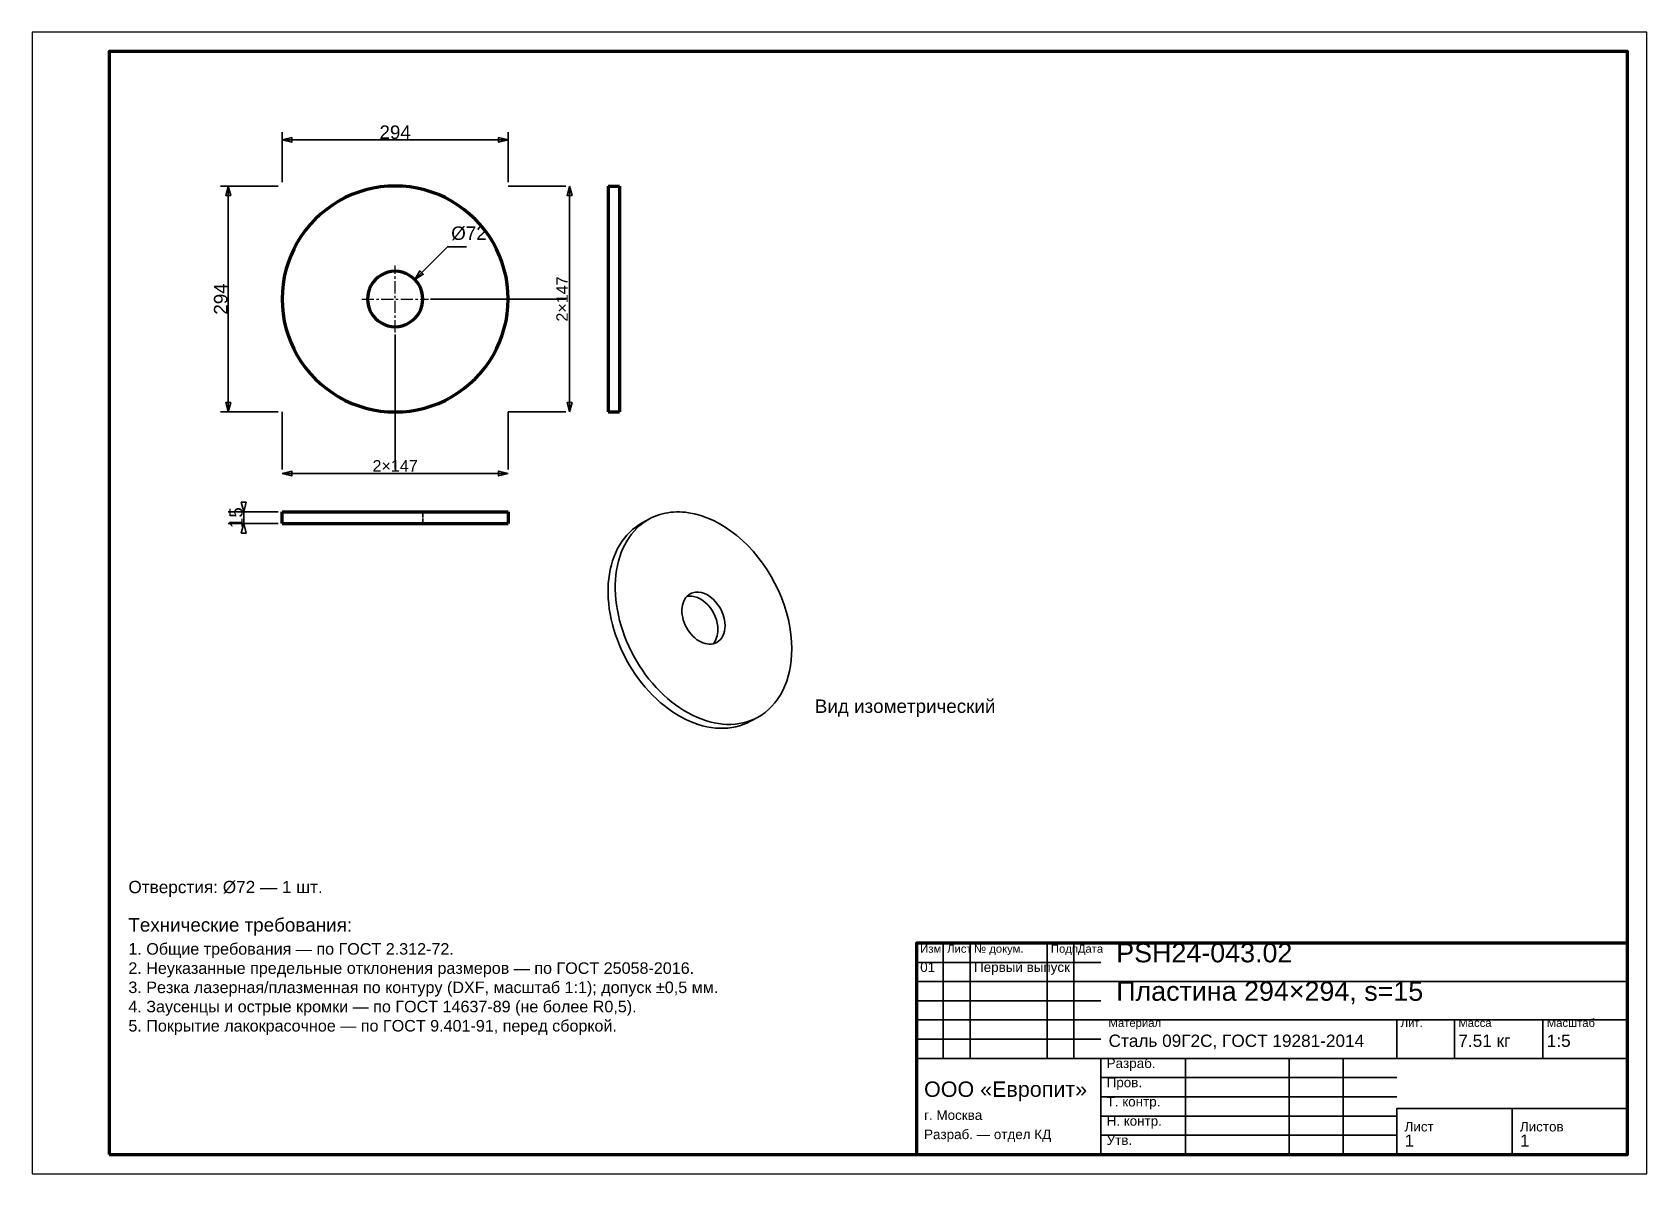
# Model space of a CAD drawing. Header units: millimetres. Extents: x 0 to 420, y 0 to 297.
import ezdxf
from ezdxf.enums import TextEntityAlignment as Align

# ---------------------------------------------------------------- set-up
doc = ezdxf.new("R2010")
doc.units = ezdxf.units.MM
doc.linetypes.add('CENTER', pattern=[5.08, 3.175, -0.635, 0.635, -0.635])
doc.linetypes.add('DASHED', pattern=[1.524, 1.27, -0.254])
doc.styles.add('GOST', font='Arial')

msp = doc.modelspace()

# ---------------------------------------------------------------- linework, layer by layer
at = {"color": 7, "lineweight": 35}
for p, q in [((65, 258), (65, 271)), ((65, 269), (123.8, 269)), ((123.8, 258), (123.8, 271)), ((64, 257), (49, 257)), ((51, 198.2), (51, 257)), ((123.8, 257), (138.8, 257)), ((138.8, 257), (137.8, 257)), ((139.8, 198.2), (139.8, 257)), ((99.49, 232.69), (107.98, 241.18)), ((107.98, 241.18), (112.98, 241.18)), ((103.6, 227.6), (138.8, 227.6)), ((94.4, 218.4), (94.4, 183.2)), ((64, 198.2), (49, 198.2)), ((65, 198.2), (65, 183.2)), ((123.8, 198.2), (123.8, 183.2)), ((123.8, 198.2), (138.8, 198.2)), ((138.8, 198.2), (137.8, 198.2)), ((65, 183.2), (65, 184.2)), ((65, 182.2), (123.8, 182.2)), ((123.8, 183.2), (123.8, 184.2)), ((64, 172.2), (51, 172.2)), ((64, 169.2), (51, 169.2)), ((55, 169.2), (55, 172.2)), ((237, 30), (237, 60)), ((244, 30), (244, 60)), ((264, 30), (264, 60)), ((271, 30), (271, 60)), ((230, 55), (278, 55)), ((230, 50), (278, 50)), ((278, 50), (415, 50)), ((230, 45), (278, 45)), ((230, 40), (278, 40)), ((278, 40), (415, 40)), ((355, 30), (355, 40)), ((370, 30), (370, 40)), ((393, 30), (393, 40)), ((230, 35), (278, 35)), ((230, 30), (278, 30)), ((278, 30), (415, 30)), ((300, 5), (300, 30)), ((327, 5), (327, 30)), ((341, 5), (341, 30)), ((278, 25), (355, 25)), ((278, 20), (355, 20)), ((355, 17), (415, 17)), ((278, 15), (355, 15)), ((278, 10), (355, 10))]:
    msp.add_line(p, q, dxfattribs=at)
at = {"color": 1, "lineweight": 70}
for p, q in [((88.66, 256.44), (86.79, 256)), ((90.56, 256.75), (88.66, 256.44)), ((92.48, 256.94), (90.56, 256.75)), ((94.4, 257), (92.48, 256.94)), ((96.32, 256.94), (94.4, 257)), ((98.24, 256.75), (96.32, 256.94)), ((100.14, 256.44), (98.24, 256.75)), ((102.01, 256), (100.14, 256.44)), ((149.8, 257), (149.8, 256.82)), ((149.8, 257), (152.8, 257)), ((149.8, 256.82), (149.8, 256.26)), ((149.8, 256.26), (149.8, 255.35)), ((152.8, 257), (152.8, 256.82)), ((152.8, 256.82), (152.8, 256.26)), ((152.8, 256.26), (152.8, 255.35)), ((78.07, 252.05), (76.5, 250.92)), ((79.7, 253.06), (78.07, 252.05)), ((81.4, 253.97), (79.7, 253.06)), ((83.15, 254.76), (81.4, 253.97)), ((84.95, 255.44), (83.15, 254.76)), ((86.79, 256), (84.95, 255.44)), ((103.85, 255.44), (102.01, 256)), ((105.65, 254.76), (103.85, 255.44)), ((107.4, 253.97), (105.65, 254.76)), ((109.1, 253.06), (107.4, 253.97)), ((110.73, 252.05), (109.1, 253.06)), ((112.3, 250.92), (110.73, 252.05)), ((149.8, 255.35), (149.8, 254.09)), ((149.8, 254.09), (149.8, 252.49)), ((149.8, 252.49), (149.8, 250.59)), ((152.8, 255.35), (152.8, 254.09)), ((152.8, 254.09), (152.8, 252.49)), ((152.8, 252.49), (152.8, 250.59)), ((73.61, 248.39), (72.3, 246.98)), ((75.02, 249.7), (73.61, 248.39)), ((76.5, 250.92), (75.02, 249.7)), ((113.78, 249.7), (112.3, 250.92)), ((115.19, 248.39), (113.78, 249.7)), ((116.5, 246.98), (115.19, 248.39)), ((149.8, 250.59), (149.8, 248.39)), ((149.8, 248.39), (149.8, 245.93)), ((152.8, 250.59), (152.8, 248.39)), ((152.8, 248.39), (152.8, 245.93)), ((69.95, 243.93), (68.94, 242.3)), ((71.08, 245.5), (69.95, 243.93)), ((72.3, 246.98), (71.08, 245.5)), ((117.72, 245.5), (116.5, 246.98)), ((118.85, 243.93), (117.72, 245.5)), ((119.86, 242.3), (118.85, 243.93)), ((149.8, 245.93), (149.8, 243.24)), ((152.8, 245.93), (152.8, 243.24)), ((68.03, 240.6), (67.24, 238.85)), ((68.94, 242.3), (68.03, 240.6)), ((120.77, 240.6), (119.86, 242.3)), ((121.56, 238.85), (120.77, 240.6)), ((149.8, 243.24), (149.8, 240.36)), ((149.8, 240.36), (149.8, 237.31)), ((152.8, 243.24), (152.8, 240.36)), ((152.8, 240.36), (152.8, 237.31)), ((66, 235.21), (65.56, 233.34)), ((66.56, 237.05), (66, 235.21)), ((67.24, 238.85), (66.56, 237.05)), ((122.24, 237.05), (121.56, 238.85)), ((122.8, 235.21), (122.24, 237.05)), ((123.24, 233.34), (122.8, 235.21)), ((149.8, 237.31), (149.8, 234.14)), ((152.8, 237.31), (152.8, 234.14)), ((65.25, 231.44), (65.06, 229.52)), ((65.56, 233.34), (65.25, 231.44)), ((88.16, 231.2), (87.75, 230.36)), ((88.69, 231.98), (88.16, 231.2)), ((89.31, 232.69), (88.69, 231.98)), ((90.02, 233.31), (89.31, 232.69)), ((90.8, 233.84), (90.02, 233.31)), ((91.64, 234.25), (90.8, 233.84)), ((92.54, 234.55), (91.64, 234.25)), ((93.46, 234.74), (92.54, 234.55)), ((94.4, 234.8), (93.46, 234.74)), ((95.34, 234.74), (94.4, 234.8)), ((96.26, 234.55), (95.34, 234.74)), ((97.16, 234.25), (96.26, 234.55)), ((98, 233.84), (97.16, 234.25)), ((98.78, 233.31), (98, 233.84)), ((99.49, 232.69), (98.78, 233.31)), ((100.11, 231.98), (99.49, 232.69)), ((100.64, 231.2), (100.11, 231.98)), ((101.05, 230.36), (100.64, 231.2)), ((123.55, 231.44), (123.24, 233.34)), ((123.74, 229.52), (123.55, 231.44)), ((149.8, 234.14), (149.8, 230.89)), ((152.8, 234.14), (152.8, 230.89)), ((65.06, 229.52), (65, 227.6)), ((65, 227.6), (65.06, 225.68)), ((87.26, 228.54), (87.2, 227.6)), ((87.2, 227.6), (87.26, 226.66)), ((87.45, 229.46), (87.26, 228.54)), ((87.75, 230.36), (87.45, 229.46)), ((101.35, 229.46), (101.05, 230.36)), ((101.54, 228.54), (101.35, 229.46)), ((101.6, 227.6), (101.54, 228.54)), ((101.54, 226.66), (101.6, 227.6)), ((123.8, 227.6), (123.74, 229.52)), ((123.74, 225.68), (123.8, 227.6)), ((149.8, 230.89), (149.8, 227.6)), ((149.8, 227.6), (149.8, 224.31)), ((152.8, 230.89), (152.8, 227.6)), ((152.8, 227.6), (152.8, 224.31)), ((65.06, 225.68), (65.25, 223.76)), ((65.25, 223.76), (65.56, 221.86)), ((87.26, 226.66), (87.45, 225.74)), ((87.45, 225.74), (87.75, 224.84)), ((87.75, 224.84), (88.16, 224)), ((88.16, 224), (88.69, 223.22)), ((88.69, 223.22), (89.31, 222.51)), ((99.49, 222.51), (100.11, 223.22)), ((100.11, 223.22), (100.64, 224)), ((100.64, 224), (101.05, 224.84)), ((101.05, 224.84), (101.35, 225.74)), ((101.35, 225.74), (101.54, 226.66)), ((123.24, 221.86), (123.55, 223.76)), ((123.55, 223.76), (123.74, 225.68)), ((149.8, 224.31), (149.8, 221.06)), ((152.8, 224.31), (152.8, 221.06)), ((65.56, 221.86), (66, 219.99)), ((66, 219.99), (66.56, 218.15)), ((89.31, 222.51), (90.02, 221.89)), ((90.02, 221.89), (90.8, 221.36)), ((90.8, 221.36), (91.64, 220.95)), ((91.64, 220.95), (92.54, 220.65)), ((92.54, 220.65), (93.46, 220.46)), ((93.46, 220.46), (94.4, 220.4)), ((94.4, 220.4), (95.34, 220.46)), ((95.34, 220.46), (96.26, 220.65)), ((96.26, 220.65), (97.16, 220.95)), ((97.16, 220.95), (98, 221.36)), ((98, 221.36), (98.78, 221.89)), ((98.78, 221.89), (99.49, 222.51)), ((122.24, 218.15), (122.8, 219.99)), ((122.8, 219.99), (123.24, 221.86)), ((149.8, 221.06), (149.8, 217.89)), ((152.8, 221.06), (152.8, 217.89)), ((66.56, 218.15), (67.24, 216.35)), ((67.24, 216.35), (68.03, 214.6)), ((68.03, 214.6), (68.94, 212.9)), ((119.86, 212.9), (120.77, 214.6)), ((120.77, 214.6), (121.56, 216.35)), ((121.56, 216.35), (122.24, 218.15)), ((149.8, 217.89), (149.8, 214.84)), ((149.8, 214.84), (149.8, 211.96)), ((152.8, 217.89), (152.8, 214.84)), ((152.8, 214.84), (152.8, 211.96)), ((68.94, 212.9), (69.95, 211.27)), ((69.95, 211.27), (71.08, 209.7)), ((117.72, 209.7), (118.85, 211.27)), ((118.85, 211.27), (119.86, 212.9)), ((149.8, 211.96), (149.8, 209.27)), ((152.8, 211.96), (152.8, 209.27)), ((71.08, 209.7), (72.3, 208.22)), ((72.3, 208.22), (73.61, 206.81)), ((73.61, 206.81), (75.02, 205.5)), ((113.78, 205.5), (115.19, 206.81)), ((115.19, 206.81), (116.5, 208.22)), ((116.5, 208.22), (117.72, 209.7)), ((149.8, 209.27), (149.8, 206.81)), ((149.8, 206.81), (149.8, 204.61)), ((152.8, 209.27), (152.8, 206.81)), ((152.8, 206.81), (152.8, 204.61)), ((75.02, 205.5), (76.5, 204.28)), ((76.5, 204.28), (78.07, 203.15)), ((78.07, 203.15), (79.7, 202.14)), ((79.7, 202.14), (81.4, 201.23)), ((107.4, 201.23), (109.1, 202.14)), ((109.1, 202.14), (110.73, 203.15)), ((110.73, 203.15), (112.3, 204.28)), ((112.3, 204.28), (113.78, 205.5)), ((149.8, 204.61), (149.8, 202.71)), ((149.8, 202.71), (149.8, 201.11)), ((152.8, 204.61), (152.8, 202.71)), ((152.8, 202.71), (152.8, 201.11)), ((81.4, 201.23), (83.15, 200.44)), ((83.15, 200.44), (84.95, 199.76)), ((84.95, 199.76), (86.79, 199.2)), ((86.79, 199.2), (88.66, 198.76)), ((88.66, 198.76), (90.56, 198.45)), ((90.56, 198.45), (92.48, 198.26)), ((92.48, 198.26), (94.4, 198.2)), ((94.4, 198.2), (96.32, 198.26)), ((96.32, 198.26), (98.24, 198.45)), ((98.24, 198.45), (100.14, 198.76)), ((100.14, 198.76), (102.01, 199.2)), ((102.01, 199.2), (103.85, 199.76)), ((103.85, 199.76), (105.65, 200.44)), ((105.65, 200.44), (107.4, 201.23)), ((149.8, 201.11), (149.8, 199.85)), ((149.8, 199.85), (149.8, 198.94)), ((149.8, 198.94), (149.8, 198.38)), ((149.8, 198.38), (149.8, 198.2)), ((149.8, 198.2), (152.8, 198.2)), ((152.8, 201.11), (152.8, 199.85)), ((152.8, 199.85), (152.8, 198.94)), ((152.8, 198.94), (152.8, 198.38)), ((152.8, 198.38), (152.8, 198.2)), ((65, 172.2), (65.74, 172.2)), ((65, 169.2), (65, 172.2)), ((65, 169.2), (65.74, 169.2)), ((65.74, 172.2), (67.91, 172.2)), ((65.74, 169.2), (67.91, 169.2)), ((67.91, 172.2), (71.41, 172.2)), ((67.91, 169.2), (71.41, 169.2)), ((71.41, 172.2), (76.07, 172.2)), ((71.41, 169.2), (76.07, 169.2)), ((76.07, 172.2), (81.64, 172.2)), ((76.07, 169.2), (81.64, 169.2)), ((81.64, 172.2), (87.86, 172.2)), ((81.64, 169.2), (87.86, 169.2)), ((87.86, 172.2), (94.4, 172.2)), ((87.86, 169.2), (94.4, 169.2)), ((94.4, 172.2), (100.94, 172.2)), ((94.4, 169.2), (100.94, 169.2)), ((100.94, 172.2), (107.16, 172.2)), ((100.94, 169.2), (107.16, 169.2)), ((107.16, 172.2), (112.73, 172.2)), ((107.16, 169.2), (112.73, 169.2)), ((112.73, 172.2), (117.39, 172.2)), ((112.73, 169.2), (117.39, 169.2)), ((117.39, 172.2), (120.89, 172.2)), ((117.39, 169.2), (120.89, 169.2)), ((120.89, 172.2), (123.06, 172.2)), ((120.89, 169.2), (123.06, 169.2)), ((123.06, 172.2), (123.8, 172.2)), ((123.06, 169.2), (123.8, 169.2)), ((123.8, 172.2), (123.8, 169.2))]:
    msp.add_line(p, q, dxfattribs=at)
at = {"color": 5, "linetype": 'DASHED', "lineweight": 35}
for p, q in [((88.66, 256.44), (86.79, 256)), ((90.56, 256.75), (88.66, 256.44)), ((92.48, 256.94), (90.56, 256.75)), ((94.4, 257), (92.48, 256.94)), ((96.32, 256.94), (94.4, 257)), ((98.24, 256.75), (96.32, 256.94)), ((100.14, 256.44), (98.24, 256.75)), ((102.01, 256), (100.14, 256.44)), ((149.8, 256.26), (149.8, 257)), ((149.8, 254.09), (149.8, 256.26)), ((152.8, 256.26), (152.8, 257)), ((152.8, 254.09), (152.8, 256.26)), ((78.07, 252.05), (76.5, 250.92)), ((79.7, 253.06), (78.07, 252.05)), ((81.4, 253.97), (79.7, 253.06)), ((83.15, 254.76), (81.4, 253.97)), ((84.95, 255.44), (83.15, 254.76)), ((86.79, 256), (84.95, 255.44)), ((103.85, 255.44), (102.01, 256)), ((105.65, 254.76), (103.85, 255.44)), ((107.4, 253.97), (105.65, 254.76)), ((109.1, 253.06), (107.4, 253.97)), ((110.73, 252.05), (109.1, 253.06)), ((112.3, 250.92), (110.73, 252.05)), ((149.8, 250.59), (149.8, 254.09)), ((152.8, 250.59), (152.8, 254.09)), ((73.61, 248.39), (72.3, 246.98)), ((75.02, 249.7), (73.61, 248.39)), ((76.5, 250.92), (75.02, 249.7)), ((113.78, 249.7), (112.3, 250.92)), ((115.19, 248.39), (113.78, 249.7)), ((116.5, 246.98), (115.19, 248.39)), ((149.8, 245.93), (149.8, 250.59)), ((152.8, 245.93), (152.8, 250.59)), ((69.95, 243.93), (68.94, 242.3)), ((71.08, 245.5), (69.95, 243.93)), ((72.3, 246.98), (71.08, 245.5)), ((117.72, 245.5), (116.5, 246.98)), ((118.85, 243.93), (117.72, 245.5)), ((119.86, 242.3), (118.85, 243.93)), ((149.8, 240.36), (149.8, 245.93)), ((152.8, 240.36), (152.8, 245.93)), ((68.03, 240.6), (67.24, 238.85)), ((68.94, 242.3), (68.03, 240.6)), ((120.77, 240.6), (119.86, 242.3)), ((121.56, 238.85), (120.77, 240.6)), ((149.8, 234.14), (149.8, 240.36)), ((152.8, 234.14), (152.8, 240.36)), ((66, 235.21), (65.56, 233.34)), ((66.56, 237.05), (66, 235.21)), ((67.24, 238.85), (66.56, 237.05)), ((122.24, 237.05), (121.56, 238.85)), ((122.8, 235.21), (122.24, 237.05)), ((123.24, 233.34), (122.8, 235.21)), ((65.25, 231.44), (65.06, 229.52)), ((65.56, 233.34), (65.25, 231.44)), ((87.75, 230.36), (88.16, 231.2)), ((88.16, 231.2), (88.69, 231.98)), ((88.69, 231.98), (89.31, 232.69)), ((89.31, 232.69), (90.02, 233.31)), ((90.02, 233.31), (90.8, 233.84)), ((90.8, 233.84), (91.64, 234.25)), ((91.64, 234.25), (92.54, 234.55)), ((92.54, 234.55), (93.46, 234.74)), ((93.46, 234.74), (94.4, 234.8)), ((94.4, 234.8), (95.34, 234.74)), ((95.34, 234.74), (96.26, 234.55)), ((96.26, 234.55), (97.16, 234.25)), ((97.16, 234.25), (98, 233.84)), ((98, 233.84), (98.78, 233.31)), ((98.78, 233.31), (99.49, 232.69)), ((99.49, 232.69), (100.11, 231.98)), ((100.11, 231.98), (100.64, 231.2)), ((100.64, 231.2), (101.05, 230.36)), ((123.55, 231.44), (123.24, 233.34)), ((123.74, 229.52), (123.55, 231.44)), ((149.8, 234.75), (149.8, 234.8)), ((149.8, 234.8), (149.8, 234.62)), ((149.8, 234.62), (149.8, 234.75)), ((149.8, 234.4), (149.8, 234.62)), ((149.8, 234.62), (149.8, 234.09)), ((149.8, 234.09), (149.8, 234.4)), ((149.8, 227.6), (149.8, 234.14)), ((149.8, 233.7), (149.8, 234.09)), ((149.8, 234.09), (149.8, 233.23)), ((149.8, 233.23), (149.8, 233.7)), ((149.8, 232.69), (149.8, 233.23)), ((149.8, 233.23), (149.8, 232.09)), ((149.8, 232.09), (149.8, 232.69)), ((149.8, 231.43), (149.8, 232.09)), ((149.8, 232.09), (149.8, 230.72)), ((149.8, 230.72), (149.8, 231.43)), ((152.8, 234.62), (152.8, 234.8)), ((152.8, 234.8), (152.8, 234.75)), ((152.8, 234.75), (152.8, 234.62)), ((152.8, 234.09), (152.8, 234.62)), ((152.8, 234.62), (152.8, 234.4)), ((152.8, 234.4), (152.8, 234.09)), ((152.8, 227.6), (152.8, 234.14)), ((152.8, 233.23), (152.8, 234.09)), ((152.8, 234.09), (152.8, 233.7)), ((152.8, 233.7), (152.8, 233.23)), ((152.8, 232.09), (152.8, 233.23)), ((152.8, 233.23), (152.8, 232.69)), ((152.8, 232.69), (152.8, 232.09)), ((152.8, 230.72), (152.8, 232.09)), ((152.8, 232.09), (152.8, 231.43)), ((152.8, 231.43), (152.8, 230.72)), ((65.06, 229.52), (65, 227.6)), ((65, 227.6), (65.06, 225.68)), ((87.2, 227.6), (87.26, 228.54)), ((87.26, 226.66), (87.2, 227.6)), ((87.26, 228.54), (87.45, 229.46)), ((87.45, 229.46), (87.75, 230.36)), ((101.05, 230.36), (101.35, 229.46)), ((101.35, 229.46), (101.54, 228.54)), ((101.54, 228.54), (101.6, 227.6)), ((101.6, 227.6), (101.54, 226.66)), ((123.8, 227.6), (123.74, 229.52)), ((123.74, 225.68), (123.8, 227.6)), ((149.8, 229.98), (149.8, 230.72)), ((149.8, 230.72), (149.8, 229.2)), ((149.8, 229.2), (149.8, 229.98)), ((149.8, 228.41), (149.8, 229.2)), ((149.8, 229.2), (149.8, 227.6)), ((149.8, 227.6), (149.8, 228.41)), ((149.8, 227.6), (149.8, 226)), ((149.8, 226.79), (149.8, 227.6)), ((149.8, 221.06), (149.8, 227.6)), ((152.8, 229.2), (152.8, 230.72)), ((152.8, 230.72), (152.8, 229.98)), ((152.8, 229.98), (152.8, 229.2)), ((152.8, 227.6), (152.8, 229.2)), ((152.8, 229.2), (152.8, 228.41)), ((152.8, 228.41), (152.8, 227.6)), ((152.8, 227.6), (152.8, 226.79)), ((152.8, 226), (152.8, 227.6)), ((152.8, 221.06), (152.8, 227.6)), ((65.06, 225.68), (65.25, 223.76)), ((65.25, 223.76), (65.56, 221.86)), ((87.45, 225.74), (87.26, 226.66)), ((87.75, 224.84), (87.45, 225.74)), ((88.16, 224), (87.75, 224.84)), ((88.69, 223.22), (88.16, 224)), ((89.31, 222.51), (88.69, 223.22)), ((100.11, 223.22), (99.49, 222.51)), ((100.64, 224), (100.11, 223.22)), ((101.05, 224.84), (100.64, 224)), ((101.35, 225.74), (101.05, 224.84)), ((101.54, 226.66), (101.35, 225.74)), ((123.24, 221.86), (123.55, 223.76)), ((123.55, 223.76), (123.74, 225.68)), ((149.8, 226), (149.8, 226.79)), ((149.8, 226), (149.8, 224.48)), ((149.8, 225.22), (149.8, 226)), ((149.8, 224.48), (149.8, 225.22)), ((149.8, 224.48), (149.8, 223.11)), ((149.8, 223.77), (149.8, 224.48)), ((149.8, 223.11), (149.8, 223.77)), ((149.8, 223.11), (149.8, 221.97)), ((149.8, 222.51), (149.8, 223.11)), ((152.8, 226.79), (152.8, 226)), ((152.8, 226), (152.8, 225.22)), ((152.8, 224.48), (152.8, 226)), ((152.8, 225.22), (152.8, 224.48)), ((152.8, 224.48), (152.8, 223.77)), ((152.8, 223.11), (152.8, 224.48)), ((152.8, 223.77), (152.8, 223.11)), ((152.8, 223.11), (152.8, 222.51)), ((152.8, 221.97), (152.8, 223.11)), ((65.56, 221.86), (66, 219.99)), ((66, 219.99), (66.56, 218.15)), ((90.02, 221.89), (89.31, 222.51)), ((90.8, 221.36), (90.02, 221.89)), ((91.64, 220.95), (90.8, 221.36)), ((92.54, 220.65), (91.64, 220.95)), ((93.46, 220.46), (92.54, 220.65)), ((94.4, 220.4), (93.46, 220.46)), ((95.34, 220.46), (94.4, 220.4)), ((96.26, 220.65), (95.34, 220.46)), ((97.16, 220.95), (96.26, 220.65)), ((98, 221.36), (97.16, 220.95)), ((98.78, 221.89), (98, 221.36)), ((99.49, 222.51), (98.78, 221.89)), ((122.24, 218.15), (122.8, 219.99)), ((122.8, 219.99), (123.24, 221.86)), ((149.8, 221.97), (149.8, 222.51)), ((149.8, 221.97), (149.8, 221.11)), ((149.8, 221.5), (149.8, 221.97)), ((149.8, 221.11), (149.8, 221.5)), ((149.8, 221.11), (149.8, 220.58)), ((149.8, 220.8), (149.8, 221.11)), ((149.8, 214.84), (149.8, 221.06)), ((149.8, 220.58), (149.8, 220.8)), ((149.8, 220.58), (149.8, 220.4)), ((149.8, 220.45), (149.8, 220.58)), ((149.8, 220.4), (149.8, 220.45)), ((152.8, 222.51), (152.8, 221.97)), ((152.8, 221.97), (152.8, 221.5)), ((152.8, 221.11), (152.8, 221.97)), ((152.8, 221.5), (152.8, 221.11)), ((152.8, 221.11), (152.8, 220.8)), ((152.8, 220.58), (152.8, 221.11)), ((152.8, 214.84), (152.8, 221.06)), ((152.8, 220.8), (152.8, 220.58)), ((152.8, 220.58), (152.8, 220.45)), ((152.8, 220.4), (152.8, 220.58)), ((152.8, 220.45), (152.8, 220.4)), ((66.56, 218.15), (67.24, 216.35)), ((67.24, 216.35), (68.03, 214.6)), ((68.03, 214.6), (68.94, 212.9)), ((119.86, 212.9), (120.77, 214.6)), ((120.77, 214.6), (121.56, 216.35)), ((121.56, 216.35), (122.24, 218.15)), ((149.8, 209.27), (149.8, 214.84)), ((152.8, 209.27), (152.8, 214.84)), ((68.94, 212.9), (69.95, 211.27)), ((69.95, 211.27), (71.08, 209.7)), ((117.72, 209.7), (118.85, 211.27)), ((118.85, 211.27), (119.86, 212.9)), ((71.08, 209.7), (72.3, 208.22)), ((72.3, 208.22), (73.61, 206.81)), ((73.61, 206.81), (75.02, 205.5)), ((113.78, 205.5), (115.19, 206.81)), ((115.19, 206.81), (116.5, 208.22)), ((116.5, 208.22), (117.72, 209.7)), ((149.8, 204.61), (149.8, 209.27)), ((152.8, 204.61), (152.8, 209.27)), ((75.02, 205.5), (76.5, 204.28)), ((76.5, 204.28), (78.07, 203.15)), ((78.07, 203.15), (79.7, 202.14)), ((79.7, 202.14), (81.4, 201.23)), ((107.4, 201.23), (109.1, 202.14)), ((109.1, 202.14), (110.73, 203.15)), ((110.73, 203.15), (112.3, 204.28)), ((112.3, 204.28), (113.78, 205.5)), ((149.8, 201.11), (149.8, 204.61)), ((152.8, 201.11), (152.8, 204.61)), ((81.4, 201.23), (83.15, 200.44)), ((83.15, 200.44), (84.95, 199.76)), ((84.95, 199.76), (86.79, 199.2)), ((86.79, 199.2), (88.66, 198.76)), ((88.66, 198.76), (90.56, 198.45)), ((90.56, 198.45), (92.48, 198.26)), ((92.48, 198.26), (94.4, 198.2)), ((94.4, 198.2), (96.32, 198.26)), ((96.32, 198.26), (98.24, 198.45)), ((98.24, 198.45), (100.14, 198.76)), ((100.14, 198.76), (102.01, 199.2)), ((102.01, 199.2), (103.85, 199.76)), ((103.85, 199.76), (105.65, 200.44)), ((105.65, 200.44), (107.4, 201.23)), ((149.8, 198.94), (149.8, 201.11)), ((149.8, 198.2), (149.8, 198.94)), ((152.8, 198.94), (152.8, 201.11)), ((152.8, 198.2), (152.8, 198.94)), ((65.74, 172.2), (65, 172.2)), ((65.74, 169.2), (65, 169.2)), ((67.91, 172.2), (65.74, 172.2)), ((67.91, 169.2), (65.74, 169.2)), ((71.41, 172.2), (67.91, 172.2)), ((71.41, 169.2), (67.91, 169.2)), ((76.07, 172.2), (71.41, 172.2)), ((76.07, 169.2), (71.41, 169.2)), ((81.64, 172.2), (76.07, 172.2)), ((81.64, 169.2), (76.07, 169.2)), ((87.86, 172.2), (81.64, 172.2)), ((87.86, 169.2), (81.64, 169.2)), ((87.38, 172.2), (87.2, 172.2)), ((87.2, 172.2), (87.38, 172.2)), ((87.38, 169.2), (87.2, 169.2)), ((87.2, 169.2), (87.38, 169.2)), ((87.91, 172.2), (87.38, 172.2)), ((87.38, 172.2), (87.91, 172.2)), ((87.91, 169.2), (87.38, 169.2)), ((87.38, 169.2), (87.91, 169.2)), ((94.4, 172.2), (87.86, 172.2)), ((94.4, 169.2), (87.86, 169.2)), ((88.77, 172.2), (87.91, 172.2)), ((87.91, 172.2), (88.77, 172.2)), ((88.77, 169.2), (87.91, 169.2)), ((87.91, 169.2), (88.77, 169.2)), ((89.91, 172.2), (88.77, 172.2)), ((88.77, 172.2), (89.91, 172.2)), ((89.91, 169.2), (88.77, 169.2)), ((88.77, 169.2), (89.91, 169.2)), ((91.28, 172.2), (89.91, 172.2)), ((89.91, 172.2), (91.28, 172.2)), ((91.28, 169.2), (89.91, 169.2)), ((89.91, 169.2), (91.28, 169.2)), ((92.8, 172.2), (91.28, 172.2)), ((91.28, 172.2), (92.8, 172.2)), ((92.8, 169.2), (91.28, 169.2)), ((91.28, 169.2), (92.8, 169.2)), ((94.4, 172.2), (92.8, 172.2)), ((92.8, 172.2), (94.4, 172.2)), ((94.4, 169.2), (92.8, 169.2)), ((92.8, 169.2), (94.4, 169.2)), ((96, 172.2), (94.4, 172.2)), ((94.4, 172.2), (96, 172.2)), ((100.94, 172.2), (94.4, 172.2)), ((96, 169.2), (94.4, 169.2)), ((94.4, 169.2), (96, 169.2)), ((100.94, 169.2), (94.4, 169.2)), ((97.52, 172.2), (96, 172.2)), ((96, 172.2), (97.52, 172.2)), ((97.52, 169.2), (96, 169.2)), ((96, 169.2), (97.52, 169.2)), ((98.89, 172.2), (97.52, 172.2)), ((97.52, 172.2), (98.89, 172.2)), ((98.89, 169.2), (97.52, 169.2)), ((97.52, 169.2), (98.89, 169.2)), ((100.03, 172.2), (98.89, 172.2)), ((98.89, 172.2), (100.03, 172.2)), ((100.03, 169.2), (98.89, 169.2)), ((98.89, 169.2), (100.03, 169.2)), ((100.89, 172.2), (100.03, 172.2)), ((100.03, 172.2), (100.89, 172.2)), ((100.89, 169.2), (100.03, 169.2)), ((100.03, 169.2), (100.89, 169.2)), ((101.42, 172.2), (100.89, 172.2)), ((100.89, 172.2), (101.42, 172.2)), ((101.42, 169.2), (100.89, 169.2)), ((100.89, 169.2), (101.42, 169.2)), ((107.16, 172.2), (100.94, 172.2)), ((107.16, 169.2), (100.94, 169.2)), ((101.6, 172.2), (101.42, 172.2)), ((101.42, 172.2), (101.6, 172.2)), ((101.6, 169.2), (101.42, 169.2)), ((101.42, 169.2), (101.6, 169.2)), ((101.6, 169.2), (101.6, 172.2)), ((112.73, 172.2), (107.16, 172.2)), ((112.73, 169.2), (107.16, 169.2)), ((117.39, 172.2), (112.73, 172.2)), ((117.39, 169.2), (112.73, 169.2)), ((120.89, 172.2), (117.39, 172.2)), ((120.89, 169.2), (117.39, 169.2)), ((123.06, 172.2), (120.89, 172.2)), ((123.06, 169.2), (120.89, 169.2)), ((123.8, 172.2), (123.06, 172.2)), ((123.8, 169.2), (123.06, 169.2))]:
    msp.add_line(p, q, dxfattribs=at)
at = {"color": 4, "linetype": 'CENTER', "lineweight": 25}
for p, q in [((94.4, 218.9), (94.4, 236.3)), ((85.7, 227.6), (103.1, 227.6))]:
    msp.add_line(p, q, dxfattribs=at)
at = {"color": 1, "lineweight": 35}
for p, q in [((156.18, 167.63), (156.98, 168.26)), ((156.98, 168.26), (157.82, 168.84)), ((157.29, 167.95), (158.05, 168.65)), ((157.82, 168.84), (158.69, 169.36)), ((158.05, 168.65), (158.85, 169.28)), ((160.56, 170.38), (158.69, 169.36)), ((158.85, 169.28), (159.69, 169.86)), ((159.69, 169.86), (160.56, 170.38)), ((160.56, 170.38), (161.2, 170.71)), ((161.2, 170.71), (161.86, 171)), ((161.86, 171), (162.53, 171.27)), ((162.53, 171.27), (163.22, 171.5)), ((163.22, 171.5), (163.92, 171.7)), ((163.92, 171.7), (164.64, 171.87)), ((164.64, 171.87), (165.36, 172)), ((165.36, 172), (166.1, 172.1)), ((166.1, 172.1), (166.85, 172.17)), ((166.85, 172.17), (167.6, 172.2)), ((167.6, 172.2), (168.37, 172.2)), ((168.37, 172.2), (169.14, 172.17)), ((169.14, 172.17), (169.92, 172.1)), ((169.92, 172.1), (170.71, 172)), ((170.71, 172), (172.29, 171.7)), ((172.29, 171.7), (173.89, 171.26)), ((173.89, 171.26), (175.49, 170.7)), ((175.49, 170.7), (177.08, 170.01)), ((177.08, 170.01), (178.67, 169.2)), ((178.67, 169.2), (180.23, 168.27)), ((180.23, 168.27), (181.77, 167.22)), ((152.82, 163.61), (153.4, 164.52)), ((153.4, 164.52), (154.03, 165.38)), ((154.03, 165.38), (154.7, 166.18)), ((154.16, 163.67), (154.69, 164.63)), ((154.69, 164.63), (155.27, 165.54)), ((154.7, 166.18), (155.42, 166.93)), ((155.27, 165.54), (155.9, 166.4)), ((155.42, 166.93), (156.18, 167.63)), ((155.9, 166.4), (156.58, 167.2)), ((156.58, 167.2), (157.29, 167.95)), ((181.77, 167.22), (183.27, 166.06)), ((183.27, 166.06), (184.73, 164.8)), ((184.73, 164.8), (186.14, 163.44)), ((150.98, 159.51), (151.36, 160.6)), ((151.36, 160.6), (151.8, 161.65)), ((151.8, 161.65), (152.28, 162.65)), ((152.28, 162.65), (152.82, 163.61)), ((152.52, 159.41), (152.85, 160.53)), ((152.85, 160.53), (153.24, 161.62)), ((153.24, 161.62), (153.67, 162.67)), ((153.67, 162.67), (154.16, 163.67)), ((186.14, 163.44), (187.5, 161.98)), ((187.5, 161.98), (188.79, 160.45)), ((188.79, 160.45), (190.01, 158.83)), ((149.98, 154.8), (150.15, 156.03)), ((150.15, 156.03), (150.37, 157.23)), ((150.37, 157.23), (150.65, 158.39)), ((150.65, 158.39), (150.98, 159.51)), ((151.74, 154.57), (151.85, 155.83)), ((151.85, 155.83), (152.02, 157.05)), ((152.02, 157.05), (152.24, 158.25)), ((152.24, 158.25), (152.52, 159.41)), ((190.01, 158.83), (191.16, 157.15)), ((191.16, 157.15), (192.23, 155.41)), ((192.23, 155.41), (193.21, 153.61)), ((149.8, 152.28), (149.86, 153.55)), ((149.8, 150.98), (149.8, 152.28)), ((149.86, 153.55), (149.98, 154.8)), ((151.67, 152), (151.68, 153.3)), ((151.73, 150.68), (151.67, 152)), ((151.68, 153.3), (151.74, 154.57)), ((172.18, 151.25), (171.83, 151.16)), ((172.54, 151.3), (172.18, 151.25)), ((172.91, 151.33), (172.54, 151.3)), ((173.28, 151.32), (172.91, 151.33)), ((174.06, 151.2), (173.28, 151.32)), ((174.84, 150.96), (174.06, 151.2)), ((193.21, 153.61), (194.11, 151.77)), ((194.11, 151.77), (194.91, 149.89)), ((149.85, 149.66), (149.8, 150.98)), ((149.96, 148.33), (149.85, 149.66)), ((150.12, 146.99), (149.96, 148.33)), ((151.83, 149.35), (151.73, 150.68)), ((151.99, 148.01), (151.83, 149.35)), ((152.21, 146.66), (151.99, 148.01)), ((169.05, 147.32), (169.01, 146.7)), ((169.15, 147.91), (169.05, 147.32)), ((169.29, 148.47), (169.15, 147.91)), ((169.49, 148.99), (169.29, 148.47)), ((169.74, 149.47), (169.49, 148.99)), ((170.04, 149.91), (169.74, 149.47)), ((170.38, 150.29), (170.04, 149.91)), ((170.32, 150.23), (170.98, 150.31)), ((170.76, 150.61), (170.38, 150.29)), ((171.18, 150.88), (170.76, 150.61)), ((170.98, 150.31), (171.66, 150.27)), ((171.5, 151.03), (171.18, 150.88)), ((171.83, 151.16), (171.5, 151.03)), ((171.66, 150.27), (172.37, 150.14)), ((172.37, 150.14), (173.08, 149.89)), ((173.08, 149.89), (173.78, 149.55)), ((173.78, 149.55), (174.47, 149.11)), ((174.47, 149.11), (175.13, 148.58)), ((175.62, 150.59), (174.84, 150.96)), ((175.13, 148.58), (175.75, 147.98)), ((176.38, 150.11), (175.62, 150.59)), ((175.75, 147.98), (176.32, 147.3)), ((176.32, 147.3), (176.84, 146.56)), ((177.1, 149.51), (176.38, 150.11)), ((177.78, 148.83), (177.1, 149.51)), ((178.39, 148.05), (177.78, 148.83)), ((178.94, 147.21), (178.39, 148.05)), ((179.4, 146.32), (178.94, 147.21)), ((194.91, 149.89), (195.61, 147.99)), ((195.61, 147.99), (196.2, 146.07)), ((150.34, 145.64), (150.12, 146.99)), ((150.61, 144.29), (150.34, 145.64)), ((150.93, 142.93), (150.61, 144.29)), ((151.31, 141.57), (150.93, 142.93)), ((152.48, 145.31), (152.21, 146.66)), ((152.8, 143.95), (152.48, 145.31)), ((153.18, 142.59), (152.8, 143.95)), ((169.01, 146.7), (169.02, 146.06)), ((169.02, 146.06), (169.08, 145.4)), ((169.08, 145.4), (169.2, 144.74)), ((169.2, 144.74), (169.37, 144.08)), ((169.37, 144.08), (169.6, 143.42)), ((169.6, 143.42), (169.87, 142.77)), ((176.84, 146.56), (177.29, 145.78)), ((177.29, 145.78), (177.67, 144.95)), ((177.67, 144.95), (177.98, 144.11)), ((177.98, 144.11), (178.2, 143.26)), ((178.2, 143.26), (178.33, 142.41)), ((179.76, 145.4), (179.4, 146.32)), ((180.03, 144.46), (179.76, 145.4)), ((180.19, 143.52), (180.03, 144.46)), ((180.25, 142.6), (180.19, 143.52)), ((196.2, 146.07), (196.7, 144.15)), ((196.7, 144.15), (197.08, 142.22)), ((151.73, 140.22), (151.31, 141.57)), ((152.21, 138.88), (151.73, 140.22)), ((152.74, 137.55), (152.21, 138.88)), ((153.61, 141.24), (153.18, 142.59)), ((154.09, 139.9), (153.61, 141.24)), ((154.61, 138.57), (154.09, 139.9)), ((169.87, 142.77), (170.18, 142.14)), ((170.18, 142.14), (170.54, 141.53)), ((170.54, 141.53), (170.94, 140.95)), ((170.94, 140.95), (171.37, 140.41)), ((171.37, 140.41), (171.84, 139.9)), ((171.84, 139.9), (172.33, 139.44)), ((172.33, 139.44), (172.84, 139.03)), ((172.84, 139.03), (173.38, 138.68)), ((173.38, 138.68), (173.92, 138.38)), ((177.85, 139.02), (177.62, 138.6)), ((178.03, 139.48), (177.85, 139.02)), ((178.18, 139.97), (178.03, 139.48)), ((178.29, 140.48), (178.18, 139.97)), ((178.35, 141.02), (178.29, 140.48)), ((178.33, 142.41), (178.37, 141.58)), ((178.37, 141.58), (178.35, 141.02)), ((178.55, 138.55), (178.99, 138.95)), ((178.99, 138.95), (179.36, 139.41)), ((179.36, 139.41), (179.67, 139.95)), ((179.67, 139.95), (179.92, 140.54)), ((179.92, 140.54), (180.1, 141.19)), ((180.1, 141.19), (180.21, 141.87)), ((180.21, 141.87), (180.25, 142.6)), ((197.08, 142.22), (197.36, 140.31)), ((197.36, 140.31), (197.53, 138.42)), ((153.32, 136.23), (152.74, 137.55)), ((153.94, 134.93), (153.32, 136.23)), ((154.61, 133.65), (153.94, 134.93)), ((155.19, 137.25), (154.61, 138.57)), ((155.81, 135.95), (155.19, 137.25)), ((156.48, 134.67), (155.81, 135.95)), ((157.19, 133.42), (156.48, 134.67)), ((173.92, 138.38), (174.47, 138.14)), ((174.47, 138.14), (175.02, 137.96)), ((175.02, 137.96), (175.57, 137.84)), ((175.57, 137.84), (176.11, 137.79)), ((176.11, 137.79), (176.63, 137.81)), ((176.63, 137.81), (177.14, 137.88)), ((177.36, 138.21), (177.06, 137.87)), ((177.14, 137.88), (177.62, 138.03)), ((177.62, 138.6), (177.36, 138.21)), ((177.62, 138.03), (178.07, 138.24)), ((178.07, 138.24), (178.55, 138.55)), ((197.55, 135.06), (197.44, 133.6)), ((197.53, 138.42), (197.58, 136.56)), ((197.58, 136.56), (197.55, 135.06)), ((155.32, 132.4), (154.61, 133.65)), ((156.07, 131.17), (155.32, 132.4)), ((156.87, 129.97), (156.07, 131.17)), ((157.95, 132.19), (157.19, 133.42)), ((158.74, 130.99), (157.95, 132.19)), ((159.57, 129.83), (158.74, 130.99)), ((196.99, 130.78), (196.66, 129.44)), ((197.25, 132.17), (196.99, 130.78)), ((197.44, 133.6), (197.25, 132.17)), ((157.7, 128.81), (156.87, 129.97)), ((158.57, 127.68), (157.7, 128.81)), ((159.47, 126.58), (158.57, 127.68)), ((160.4, 125.53), (159.47, 126.58)), ((160.44, 128.7), (159.57, 129.83)), ((161.34, 127.61), (160.44, 128.7)), ((162.28, 126.55), (161.34, 127.61)), ((163.24, 125.55), (162.28, 126.55)), ((195.78, 126.91), (195.24, 125.73)), ((196.26, 128.15), (195.78, 126.91)), ((196.66, 129.44), (196.26, 128.15)), ((161.37, 124.53), (160.4, 125.53)), ((162.36, 123.56), (161.37, 124.53)), ((163.38, 122.65), (162.36, 123.56)), ((164.24, 124.58), (163.24, 125.55)), ((164.42, 121.79), (163.38, 122.65)), ((165.25, 123.67), (164.24, 124.58)), ((166.29, 122.81), (165.25, 123.67)), ((167.35, 122), (166.29, 122.81)), ((168.43, 121.24), (167.35, 122)), ((193.22, 122.56), (192.43, 121.64)), ((193.96, 123.55), (193.22, 122.56)), ((194.63, 124.6), (193.96, 123.55)), ((195.24, 125.73), (194.63, 124.6)), ((165.48, 120.98), (164.42, 121.79)), ((166.55, 120.22), (165.48, 120.98)), ((167.65, 119.52), (166.55, 120.22)), ((168.75, 118.88), (167.65, 119.52)), ((169.52, 120.54), (168.43, 121.24)), ((169.87, 118.29), (168.75, 118.88)), ((170.63, 119.9), (169.52, 120.54)), ((170.99, 117.77), (169.87, 118.29)), ((171.74, 119.31), (170.63, 119.9)), ((172.11, 117.31), (170.99, 117.77)), ((172.86, 118.79), (171.74, 119.31)), ((173.99, 118.33), (172.86, 118.79)), ((175.11, 117.93), (173.99, 118.33)), ((176.24, 117.6), (175.11, 117.93)), ((186.84, 117.9), (185.87, 117.57)), ((186.82, 117.72), (185.91, 117.27)), ((188.69, 118.74), (186.82, 117.72)), ((187.78, 118.29), (186.84, 117.9)), ((188.69, 118.74), (187.78, 118.29)), ((189.7, 119.34), (188.69, 118.74)), ((190.66, 120.03), (189.7, 119.34)), ((191.57, 120.8), (190.66, 120.03)), ((192.43, 121.64), (191.57, 120.8)), ((173.24, 116.91), (172.11, 117.31)), ((174.36, 116.58), (173.24, 116.91)), ((175.49, 116.31), (174.36, 116.58)), ((176.6, 116.11), (175.49, 116.31)), ((177.36, 117.33), (176.24, 117.6)), ((177.71, 115.97), (176.6, 116.11)), ((178.48, 117.13), (177.36, 117.33)), ((178.8, 115.9), (177.71, 115.97)), ((179.58, 116.99), (178.48, 117.13)), ((179.88, 115.9), (178.8, 115.9)), ((180.67, 116.92), (179.58, 116.99)), ((180.94, 115.96), (179.88, 115.9)), ((181.75, 116.92), (180.67, 116.92)), ((181.98, 116.09), (180.94, 115.96)), ((182.82, 116.98), (181.75, 116.92)), ((183.01, 116.29), (181.98, 116.09)), ((183.86, 117.11), (182.82, 116.98)), ((184, 116.55), (183.01, 116.29)), ((184.88, 117.31), (183.86, 117.11)), ((184.97, 116.87), (184, 116.55)), ((185.87, 117.57), (184.88, 117.31)), ((185.91, 117.27), (184.97, 116.87))]:
    msp.add_line(p, q, dxfattribs=at)
at = {"color": 7, "lineweight": 25}
msp.add_lwpolyline([(0, 0), (420, 0), (420, 297), (0, 297)], close=True, dxfattribs=at)
at = {"color": 7, "lineweight": 70}
for points in [[(20, 5), (415, 5), (415, 292), (20, 292)], [(230, 5), (415, 5), (415, 60), (230, 60)]]:
    msp.add_lwpolyline(points, close=True, dxfattribs=at)
at = {"color": 7, "lineweight": 35}
for points in [[(65, 269), (67.5, 268.38), (67.5, 269.62)], [(123.8, 269), (121.3, 269.62), (121.3, 268.38)], [(51, 257), (50.38, 254.5), (51.62, 254.5)], [(139.8, 257), (139.18, 254.5), (140.43, 254.5)], [(99.49, 232.69), (101.7, 234.02), (100.82, 234.9)], [(51, 198.2), (51.62, 200.7), (50.38, 200.7)], [(139.8, 198.2), (140.43, 200.7), (139.18, 200.7)], [(65, 182.2), (67.5, 181.57), (67.5, 182.82)], [(123.8, 182.2), (121.3, 182.82), (121.3, 181.57)], [(55, 172.2), (55.62, 174.7), (54.38, 174.7)], [(55, 169.2), (54.38, 166.7), (55.62, 166.7)], [(230, 5), (278, 5), (278, 30), (230, 30)], [(355, 5), (385, 5), (385, 17), (355, 17)], [(385, 5), (415, 5), (415, 17), (385, 17)]]:
    msp.add_lwpolyline(points, close=True, dxfattribs=at)

# ---------------------------------------------------------------- texts
at = {"color": 7, "style": 'GOST'}
for s, height, p in [('294', 3.5, (94.4, 271)), ('2×147', 3, (94.4, 184.2))]:
    msp.add_text(s, height=height, dxfattribs=at).set_placement(p, align=Align.MIDDLE)
msp.add_text('Ø72', height=3.5, dxfattribs=at).set_placement((108.98, 242.98))
for s, height, p in [('294', 3.5, (49, 227.6)), ('2×147', 3, (137.8, 227.6)), ('15', 3.5, (53, 170.7))]:
    msp.add_text(s, height=height, rotation=90, dxfattribs=at).set_placement(p, align=Align.MIDDLE)
at = {"color": 3, "style": 'GOST'}
for s, height, p in [('Вид изометрический', 3.5, (203.58, 119.9)), ('Технические требования:', 3.5, (25, 63)), ('1. Общие требования — по ГОСТ 2.312-72.', 3, (25, 57)), ('Изм.', 2.1, (231, 57.5)), ('Лист', 2.1, (238, 57.5)), ('№ докум.', 2.1, (245, 57.5)), ('Подп.', 2.1, (265, 57.5)), ('Дата', 2.1, (272, 57.5)), ('PSH24-043.02', 5, (282, 55)), ('2. Неуказанные предельные отклонения размеров — по ГОСТ 25058-2016.', 3, (25, 52)), ('01', 2.5, (231, 52.5)), ('Первый выпуск', 2.5, (245, 52.5)), ('3. Резка лазерная/плазменная по контуру (DXF, масштаб 1:1); допуск ±0,5 мм.', 3, (25, 47)), ('Пластина 294×294, s=15', 5, (282, 45)), ('4. Заусенцы и острые кромки — по ГОСТ 14637-89 (не более R0,5).', 3, (25, 42)), ('5. Покрытие лакокрасочное — по ГОСТ 9.401-91, перед сборкой.', 3, (25, 37)), ('Материал', 2.1, (280, 38.2)), ('Лит.', 2.1, (356, 38.2)), ('Масса', 2.1, (371, 38.2)), ('Масштаб', 2.1, (394, 38.2)), ('Сталь 09Г2С, ГОСТ 19281-2014', 3.2, (280, 33)), ('7.51 кг', 3.2, (371, 33)), ('1:5', 3.2, (394, 33)), ('Разраб.', 2.5, (279.5, 27.5)), ('ООО «Европит»', 4, (232, 20)), ('Пров.', 2.5, (279.5, 22.5)), ('Т. контр.', 2.5, (279.5, 17.5)), ('г. Москва', 2.5, (232, 14)), ('Н. контр.', 2.5, (279.5, 12.5)), ('Лист', 2.5, (357, 11)), ('Листов', 2.5, (387, 11)), ('Разраб. — отдел КД', 2.5, (232, 9)), ('Утв.', 2.5, (279.5, 7.5)), ('1', 3.2, (357, 7)), ('1', 3.2, (387, 7))]:
    msp.add_text(s, height=height, dxfattribs=at).set_placement(p)
at = {"color": 6, "style": 'GOST'}
msp.add_text('Отверстия: Ø72 — 1 шт.', height=3.2, dxfattribs=at).set_placement((25, 73))

doc.saveas('drawing.dxf')
